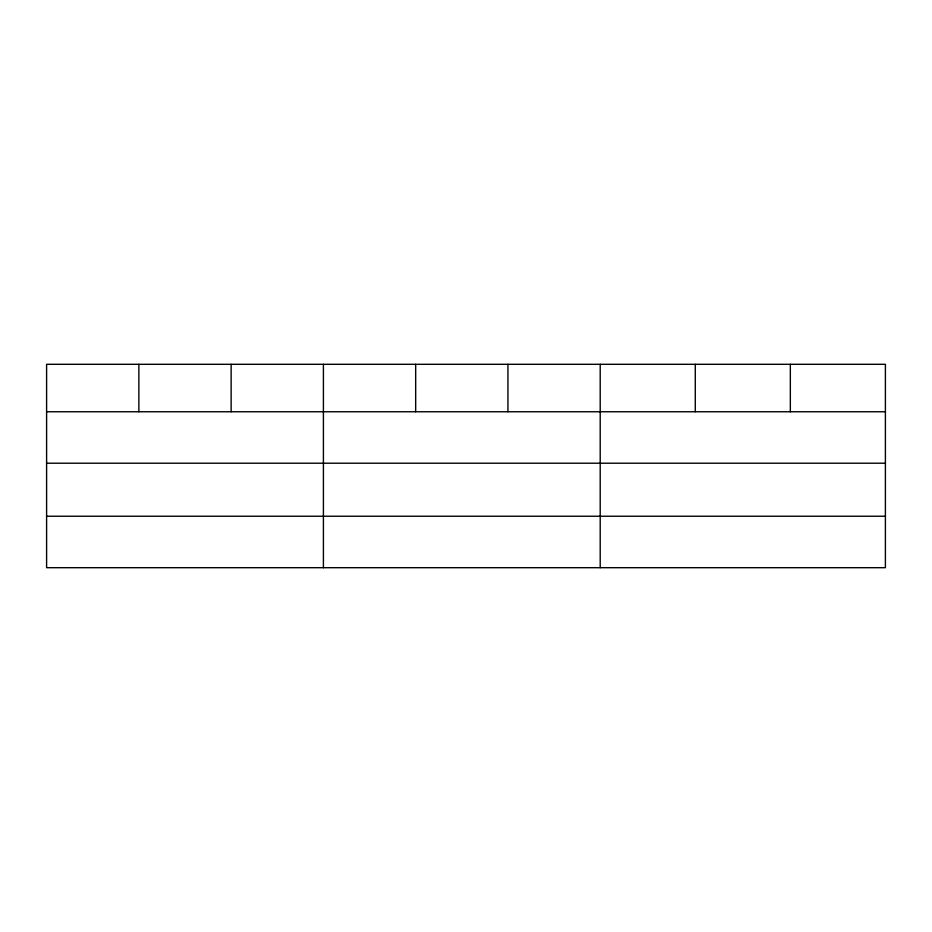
<?xml version="1.0" encoding="UTF-8"?>
<svg xmlns="http://www.w3.org/2000/svg" width="932" height="932" viewBox="0 0 932 932"><rect width="100%" height="100%" fill="white"/><g stroke="black" fill="none" stroke-linecap="round" stroke-linejoin="round"><path stroke-width="1.4" d="M885.4 463.216L885.4 364.307L46.6 364.307L46.6 567.693L885.4 567.693L885.4 463.216L46.6 463.216M46.6 411.758L885.4 411.758M46.6 516.235L885.4 516.235M790.336 364.307L790.336 411.758M695.272 364.307L695.272 411.758M600.208 364.307L600.208 567.693M507.94 364.307L507.94 411.758M415.672 364.307L415.672 411.758M323.404 364.307L323.404 567.693M231.136 364.307L231.136 411.758M138.868 364.307L138.868 411.758"/></g></svg>
